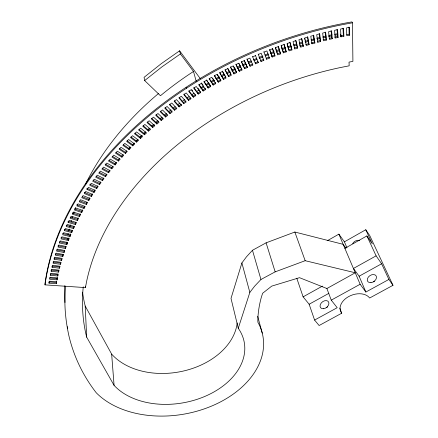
<?xml version="1.0" encoding="UTF-8"?>
<svg xmlns="http://www.w3.org/2000/svg" width="438" height="438" viewBox="0 0 438 438"><rect width="100%" height="100%" fill="white"/><g stroke="black" fill="none" stroke-linecap="round" stroke-linejoin="round"><path stroke-width="0.66" d="M49.007 283.151L49.319 281.185L56.732 281.776L56.42 283.698L49.007 283.151L49.007 281.946L56.409 282.494L56.617 281.212M45.005 284.864L45.015 283.654A316.181 223.123 -21.1 0 1 351.895 21.9L352.48 22.814L352.908 61.386L349.026 62.108L349.174 65.815L340.058 67.616A277.057 194.149 -20.9 0 0 86.784 280.654L85.421 287.607L45.005 284.864A316.685 223.205 -21.1 0 1 352.48 22.814M65.552 286.069C63.899 302.762 65.311 319.641 68.952 335.99A290.224 206.462 -21.2 0 0 96.218 392.738A91.378 63.121 -9.8 0 0 213.196 405.391A91.378 63.121 -9.8 0 0 257.862 322.165L257.829 319.948A163.16 109.735 -23.3 0 1 261.371 297.172L262.619 293.279L271.724 286.118L299.493 277.676L326.885 288.522L331.254 300.145L337.194 307.706L314.594 320.063L309.14 304.235L303.107 296.849L296.783 278.245M65.7 247.486L65.897 246.183M66.707 242.083L66.291 243.583M67.145 239.542L67.364 238.277M57.071 279.855L57.427 277.927L50.003 277.238L49.647 279.214L57.071 279.855L57.296 277.369M50.375 275.25L50.775 273.263L58.205 274.057L57.805 275.995L50.375 275.25L50.375 274.051L57.794 274.79L57.805 275.995M51.191 271.27L51.635 269.277L59.075 270.164L58.626 272.113L51.191 271.27L51.191 270.071L58.615 270.914L58.626 272.113M52.1 267.273L52.587 265.269L60.028 266.26L59.541 268.215L52.1 267.273L52.095 266.074L59.524 267.021L59.541 268.215M60.537 264.3L61.068 262.335L53.628 261.245L53.097 263.26L60.537 264.3L60.521 263.107L53.091 262.061M54.186 259.225L54.761 257.205L62.201 258.398L61.621 260.369L54.186 259.225L54.175 258.031L61.605 259.181L61.621 260.369M345.954 248.171L343.157 244.333L294.845 232.03L266.09 242.838L252.474 250.279L246.484 256.799L241.891 262.959L231.007 298.393L238.261 328.276A70.863 48.842 -9.9 0 1 207.338 395.322A70.863 48.842 -9.9 0 1 114.077 385.358L86.675 337.14L85.788 333.488A272.737 193.541 -21.1 0 1 83.253 286.83M62.798 256.427L63.422 254.451L55.987 253.148L55.363 255.179L62.798 256.427L63.088 254.254M238.261 328.276L249.841 292.398L254.664 286.134L260.949 279.488L275.168 271.856L305.166 260.698L355.278 272.775L326.885 288.522M64.063 252.469L64.731 250.487L57.307 249.08L56.639 251.116L64.063 252.469L64.375 250.295M65.421 248.499L66.133 246.512L58.719 245.001L58.002 247.043L65.421 248.499L65.749 246.326M59.458 242.953L60.225 240.905L67.622 242.532L66.866 244.524L59.458 242.953L59.442 241.776M66.866 244.524L67.217 242.345M68.405 240.533L69.204 238.535L61.824 236.81L61.013 238.858L68.405 240.533L68.372 239.356L68.974 237.861M70.031 236.536L70.879 234.538L63.515 232.698L62.656 234.752L70.031 236.536L69.998 235.365L70.633 233.865M64.397 230.64L65.3 228.581L72.648 230.536L71.75 232.534L64.397 230.64L64.37 229.474L71.712 231.368L71.75 232.534M71.712 231.368L72.16 230.366M73.562 228.526L74.504 226.523L67.184 224.464L66.231 226.523L73.562 228.526L73.989 226.358M68.158 222.4L69.16 220.341L76.453 222.509L75.467 224.519L68.158 222.4L68.131 221.239M75.467 224.519L75.424 223.353L75.916 222.351M77.466 220.506L78.495 218.496L71.235 216.213L70.184 218.277L77.466 220.506L77.416 219.345L78.188 217.839M79.552 216.487L80.63 214.483L73.403 212.085L72.308 214.149L79.552 216.487L79.502 215.332L80.307 213.826M81.736 212.474L82.859 210.47L75.664 207.957L74.52 210.021L81.736 212.474L81.676 211.324L82.519 209.818M84.008 208.466L85.18 206.457L78.024 203.834L76.831 205.898L84.008 208.466L83.948 207.311L84.534 206.314M86.374 204.458L87.595 202.455L80.477 199.717L79.24 201.776L86.374 204.458L86.308 203.309L86.916 202.307M88.832 200.451L90.097 198.452L83.028 195.6L81.742 197.658L88.832 200.451L88.766 199.306L89.713 197.812M91.383 196.454L92.697 194.461L85.673 191.494L84.342 193.547L91.383 196.454L91.312 195.315L92.292 193.82M87.036 189.44L88.416 187.393L95.385 190.475L94.028 192.468L87.036 189.44L86.965 188.307M94.028 192.468L93.951 191.335L94.964 189.84M96.765 188.488L98.167 186.506L91.252 183.303L89.823 185.351L96.765 188.488L96.683 187.36L97.734 185.871M99.596 184.524L101.041 182.547L94.186 179.23L92.708 181.266L99.596 184.524L99.503 183.396L100.587 181.912M102.514 180.571L104.009 178.6L97.209 175.167L95.687 177.198L102.514 180.571L102.421 179.443L103.538 177.97M105.525 176.629L107.064 174.669L100.329 171.121L98.758 173.141L105.525 176.629L105.427 175.512L106.576 174.039M108.624 172.709L110.212 170.754L103.543 167.092L101.923 169.101L108.624 172.709L108.52 171.592L109.708 170.13M111.816 168.805L113.447 166.862L106.85 163.078L105.186 165.082L111.816 168.805L111.706 167.694L112.927 166.237M115.101 164.923L116.776 162.985L110.25 159.093L108.536 161.08L115.101 164.923L114.98 163.812L116.234 162.361M118.474 161.058L120.187 159.136L113.743 155.123L111.986 157.105L118.474 161.058L118.348 159.952L119.634 158.512M121.928 157.22L123.691 155.309L117.324 151.181L115.522 153.147L121.928 157.22L121.797 156.12L123.116 154.691M125.476 153.404L119.147 149.221L120.998 147.267L127.283 151.51L125.476 153.404L125.339 152.309L126.692 150.886M129.111 149.621L122.87 145.317L124.759 143.379L130.962 147.737L129.111 149.621L128.969 148.526L130.349 147.113M132.834 145.859L126.675 141.447L128.613 139.519L134.723 143.993L132.834 145.859L132.681 144.77L134.099 143.374M136.64 142.131L130.573 137.603L132.555 135.692L138.572 140.28L136.64 142.131L136.481 141.047L137.926 139.662M140.527 138.435L134.554 133.793L136.579 131.898L142.503 136.601L140.527 138.435L140.363 137.357L142.334 135.523M144.502 134.773L138.627 130.015L140.691 128.142L146.516 132.955L144.502 134.773L144.326 133.7L145.838 132.336M148.559 131.148L142.783 126.281L144.89 124.425L150.617 129.347L148.559 131.148L148.373 130.075L149.916 128.728M152.692 127.557L147.02 122.58L149.172 120.74L154.789 125.777L152.692 127.557L152.501 126.489L154.598 124.715M156.908 124.009L151.34 118.917L153.535 117.105L159.049 122.246L156.908 124.009L156.711 122.947L158.419 121.54M161.206 120.499L155.747 115.298L157.976 113.508L163.379 118.758L161.206 120.499L160.998 119.437L162.733 118.052M144.66 80.565L161.967 66.844L180.412 53.929L179.596 50.803L161.277 63.663L144.075 77.323L144.66 80.565L160.45 95.736A279.647 204.316 -21.5 0 1 193.492 71.471L180.412 53.929M165.575 117.028L160.231 111.723L162.498 109.954L167.792 115.314L165.575 117.028L165.361 115.977L167.13 114.608M170.026 113.606L164.792 108.197L167.102 106.45L172.276 111.914L170.026 113.606L169.802 112.561L172.046 110.869M174.543 110.234L169.429 104.715L171.778 102.99L176.832 108.564L174.543 110.234L174.313 109.188L176.136 107.852M179.142 106.905L178.896 105.865L181.217 104.222L181.463 105.257L179.142 106.905L174.143 101.282L176.53 99.585L181.463 105.257M183.807 103.625L178.934 97.898L181.354 96.229L186.166 102.005L183.807 103.625L183.555 102.591L185.909 100.97M188.543 100.401L188.28 99.366L190.667 97.773L190.935 98.802L188.543 100.401L183.796 94.57L186.254 92.927L190.935 98.802M193.344 97.225L193.07 96.196L195.496 94.63L195.77 95.659L193.344 97.225L188.729 91.296L191.22 89.681L195.77 95.659M198.211 94.104L197.932 93.08L200.385 91.542L200.67 92.566L198.211 94.104L193.727 88.076L196.251 86.489L200.67 92.566M203.144 91.038L202.854 90.02L205.34 88.514L205.636 89.527L203.144 91.038L198.792 84.917L201.349 83.357L205.636 89.527M210.355 85.541L210.662 86.554L208.138 88.033L207.842 87.02L210.355 85.541L208.472 82.694M213.196 85.087L212.884 84.074L215.43 82.629L215.748 83.636L213.196 85.087L209.118 78.774L211.74 77.28L215.748 83.636M327.602 240.566L338.886 234.144L344.41 241.831L346.967 247.82M344.41 241.831L365.768 229.747L369.732 235.545L392.995 285.302L369.65 298.01A16.075 11.049 -20.4 0 0 348.768 296.515A16.075 11.049 -20.4 0 0 341.728 313.208L319.105 325.522L314.594 320.063M392.995 285.302L388.9 279.433L365.867 292.031L360.14 284.251L344.87 248.368L366.896 235.923L372.322 243.813L365.768 229.747M388.9 279.433L381.613 263.78L376.116 255.852L353.45 268.456L359.116 276.219L365.867 292.031M303.107 296.849L322.434 286.102M359.116 276.219L381.613 263.78M309.14 304.235L328.85 293.345M220.566 79.776L220.889 80.784L218.31 82.202L217.993 81.194L220.566 79.776L219.86 78.605M331.254 300.145L360.14 284.251M223.479 79.377L219.69 72.883L222.367 71.454L226.085 77.991L223.479 79.377L223.15 78.375L225.751 76.989L222.373 71.055M228.702 76.617L225.055 70.036L227.76 68.64L231.335 75.265L228.702 76.617L228.362 75.621L230.99 74.268L227.749 68.251M236.285 71.613L236.64 72.604L233.98 73.923L233.629 72.932L236.285 71.613L233.481 66.127M241.623 69.023L241.99 70.009L239.307 71.301L238.945 70.31L241.623 69.023L238.896 63.373M247.01 66.505L247.388 67.485L244.683 68.739L244.311 67.753L247.01 66.505L244.152 60.214M250.098 66.253L249.72 65.267L252.441 64.052L252.825 65.032L250.098 66.253L247.054 59.344L249.857 58.09L252.825 65.032M252.671 56.852L255.496 55.631M252.523 56.458L255.562 63.833L258.31 62.65L255.338 55.243M258.332 54.432L261.179 53.25L263.835 60.345L261.064 61.49L260.665 60.515L263.424 59.371L263.835 60.345M264.032 52.089L266.895 50.945L269.392 58.106L266.605 59.218L266.195 58.243L268.97 57.137L269.392 58.106M271.757 56.048L274.555 54.98L274.987 55.949L272.184 57.017L269.545 49.461M280.61 53.863L278.437 46.57L275.54 47.633L277.796 54.898L280.61 53.863L280.172 52.899L277.358 53.934L275.294 47.282M282.992 51.892L285.817 50.901L286.271 51.859L283.435 52.85L281.07 45.18M291.954 49.932L290.104 42.513L287.18 43.499L289.107 50.885L291.954 49.932L291.489 48.974L288.647 49.927L287.043 43.778M294.331 48.043L297.183 47.129L297.659 48.081L294.801 48.996L293.038 41.55L295.978 40.608L297.659 48.081M303.392 46.313L301.875 38.79L298.924 39.688L300.523 47.189L303.392 46.313L302.904 45.366L300.041 46.236L299.773 44.988M305.768 44.512L308.642 43.68L309.14 44.627L306.261 45.459L304.832 37.909L307.788 37.049L309.14 44.627M314.906 43.023L314.396 42.081L311.517 42.869L312.02 43.816L314.906 43.023L313.723 35.401L310.756 36.217L312.02 43.816M320.687 41.5L320.167 40.559L317.276 41.309L317.791 42.251L320.687 41.5L319.669 33.835L316.696 34.607L317.791 42.251M323.052 39.831L325.943 39.124L326.474 40.066L323.578 40.772L322.647 33.08L325.631 32.352L326.474 40.066M329.42 38.309L331.736 37.772L332.278 38.708L329.376 39.376L328.615 31.645L331.599 30.961L332.278 38.708M334.632 37.131L337.528 36.507L338.081 37.444L335.18 38.068L334.588 30.299L337.572 29.658L338.081 37.444M343.896 36.255L343.332 35.325L340.43 35.905L340.988 36.841L343.896 36.255L343.551 28.437L340.561 29.039L340.988 36.841M331.955 34.816L330.624 35.078A287.7 205.855 -21.2 0 0 328.719 35.483M334.616 34.295L337.276 33.77M335.141 35.188L337.808 34.668M346.808 34.662L349.13 34.23L349.705 35.16L346.797 35.697L346.546 27.862L349.535 27.315L349.705 35.16M49.647 278.01L57.055 278.65M55.352 253.985L62.776 255.239M56.622 249.928L64.041 251.286M57.986 245.855L65.393 247.317M60.061 241.907L66.839 243.342M60.992 237.681L68.372 239.356M62.634 233.58L69.998 235.365M66.204 225.356L73.524 227.36M68.739 221.414L75.424 223.353M70.151 217.117L77.416 219.345M72.265 212.994L79.502 215.332M74.476 208.866L81.676 211.324M76.787 204.749L83.948 207.311M79.782 200.85L86.308 203.309M82.273 196.744L88.766 199.306M84.277 192.408L91.312 195.315M87.551 188.559L93.951 191.335M89.752 184.217L96.683 187.36M93.201 180.407L99.503 183.396M96.168 176.355L102.421 179.443M99.234 172.315L105.427 175.512M102.388 168.285L108.52 171.592M105.082 163.971L111.706 167.694M108.974 160.297L114.98 163.812M112.413 156.333L118.348 159.952M115.933 152.391L121.797 156.12M119.547 148.477L125.339 152.309M123.253 144.584L128.969 148.526M127.047 140.729L132.681 144.77M130.929 136.897L136.481 141.047M134.893 133.103L140.363 137.357M138.95 129.341L144.326 133.7M143.089 125.618L148.373 130.075M147.31 121.928L152.501 126.489M151.614 118.282L156.711 122.947M155.999 114.679L160.998 119.437M160.505 111.159L165.361 115.977M165.049 107.644L169.802 112.561M169.67 104.173L174.313 109.188M174.362 100.756L178.896 105.865M179.131 97.389L183.555 102.591M183.971 94.071L188.28 99.366M188.882 90.808L193.07 96.196M191.778 89.746L192.605 90.83M179.596 50.803L200.369 78.709M193.859 87.605L197.932 93.08M197.981 88.23L199.586 90.442M198.907 84.457L202.854 90.02M201.453 82.908L203.008 85.147M204.015 81.369L207.842 87.02M208.138 88.033L203.927 81.813L206.512 80.285L210.662 86.554M206.594 79.847L207.721 81.556M209.183 78.342L212.884 84.074M212.884 78.588L214.341 80.893M214.417 75.38L217.993 81.194M218.31 82.202L214.374 75.796L217.024 74.334L220.889 80.784M217.407 74.504L219.159 77.433M219.706 72.478L223.15 78.375M225.055 69.642L228.362 75.621M82.536 292.146A261.606 191.422 -21.5 0 0 84.348 302.434L85.202 306.053L111.657 354.123L114.077 385.358M230.454 66.877L233.629 72.932M233.98 73.923L230.481 67.26L233.213 65.897L236.64 72.604M235.907 64.178L238.945 70.31M239.307 71.301L235.956 64.55L238.715 63.22L241.99 70.009M241.382 61.501L244.311 67.753M244.683 68.739L241.48 61.911L244.262 60.619L247.388 67.485M366.896 235.923L376.116 255.852M246.928 58.944L249.72 65.267M344.87 248.368L338.886 234.144M258.31 62.65L257.911 61.676L255.168 62.853L255.562 63.833M258.157 54.049L261.064 61.49M339.779 308.122L341.728 313.208M263.835 51.717L266.605 59.218M294.845 232.03L305.166 260.698M272.184 57.017L269.77 49.822L272.65 48.717L274.987 55.949M272.414 48.361L274.555 54.98M340.474 34.142L341.054 35.982M266.09 242.838L275.168 271.856M278.179 46.22L280.172 52.899M252.474 250.279L260.949 279.488M283.435 52.85L281.344 45.525L284.257 44.501L286.271 51.859M193.492 71.471L196.224 81.353M283.972 44.161L285.817 50.901M257.681 316.307L262.252 333.121M241.891 262.959L249.841 292.398M186.139 87.282L186.396 88.306M289.797 42.185L291.489 48.974M295.645 40.285L297.183 47.129M301.514 38.473L302.904 45.366M304.574 38.226L304.815 39.486M305.051 40.739L305.291 41.999M307.405 36.743L308.642 43.68M313.312 35.1L314.396 42.081M319.231 33.54L320.167 40.559M325.166 32.067L325.943 39.124M331.112 30.676L331.736 37.772M337.063 29.379L337.528 36.507M85.372 286.184L85.421 287.607M85.202 306.053L86.675 337.14M343.014 28.169L343.332 35.325M348.971 27.046L349.13 34.23M67.616 326.693L67.666 328.724M64.632 285.762L64.977 302.532M56.409 282.494L56.42 283.698M237.215 322.959A68.169 48.547 -9.6 0 1 184.94 370.668A68.169 48.547 -9.6 0 1 111.657 354.123M128.86 148.75A288.144 205.931 -21.2 0 1 130.174 147.31M132.391 144.923A288.144 205.931 -21.2 0 1 134.192 143.018M136.021 141.124A288.144 205.931 -21.2 0 1 137.866 139.24M139.733 137.357A288.144 205.931 -21.2 0 1 141.627 135.49M144.02 133.163A288.144 205.931 -21.2 0 1 145.476 131.772M147.436 129.933A288.144 205.931 -21.2 0 1 148.915 128.553M151.915 125.816A288.144 205.931 -21.2 0 1 153.437 124.458M155.479 122.656A288.144 205.931 -21.2 0 1 157.965 120.499M159.925 118.829A288.144 205.931 -21.2 0 1 161.901 117.165M164.392 115.106A288.144 205.931 -21.2 0 1 166.413 113.464M168.444 111.838A288.144 205.931 -21.2 0 1 171.012 109.818M173.087 108.213A288.144 205.931 -21.2 0 1 175.178 106.62M177.812 104.644A288.144 205.931 -21.2 0 1 179.941 103.078M182.088 101.523A288.144 205.931 -21.2 0 1 184.792 99.59M186.971 98.063A288.144 205.931 -21.2 0 1 189.167 96.546M191.384 95.041A288.144 205.931 -21.2 0 1 194.171 93.174M196.416 91.701A288.144 205.931 -21.2 0 1 198.682 90.233M200.96 88.783A288.144 205.931 -21.2 0 1 203.823 86.987M206.714 85.213A288.144 205.931 -21.2 0 1 209.041 83.811M211.384 82.421A288.144 205.931 -21.2 0 1 214.33 80.707M217.297 79.01A288.144 205.931 -21.2 0 1 219.547 77.75M221.809 76.502A288.144 205.931 -21.2 0 1 224.645 74.964M226.928 73.743A288.144 205.931 -21.2 0 1 230.377 71.942M232.107 71.055A288.144 205.931 -21.2 0 1 235.589 69.297M237.341 68.432A288.144 205.931 -21.2 0 1 240.856 66.724M242.619 65.881A288.144 205.931 -21.2 0 1 246.167 64.222M248.543 63.132A288.144 205.931 -21.2 0 1 251.527 61.796M253.92 60.74A288.144 205.931 -21.2 0 1 256.925 59.442M259.34 58.424A288.144 205.931 -21.2 0 1 262.975 56.918M265.412 55.938A288.144 205.931 -21.2 0 1 268.461 54.728M270.908 53.781A288.144 205.931 -21.2 0 1 273.98 52.62M276.444 51.706A288.144 205.931 -21.2 0 1 279.532 50.589M282.006 49.713A288.144 205.931 -21.2 0 1 285.116 48.64M288.226 47.594A288.144 205.931 -21.2 0 1 291.347 46.576M293.849 45.776A288.144 205.931 -21.2 0 1 296.98 44.802M299.493 44.041A288.144 205.931 -21.2 0 1 302.642 43.116M305.79 42.212A288.144 205.931 -21.2 0 1 308.314 41.511M311.473 40.657A288.144 205.931 -21.2 0 1 314.008 39.995M317.172 39.19A288.144 205.931 -21.2 0 1 319.713 38.566M322.883 37.81A288.144 205.931 -21.2 0 1 326.058 37.082M328.604 36.518A288.144 205.931 -21.2 0 1 331.144 35.971M200.681 87.808A287.7 205.855 -21.2 0 1 203.544 86.012M205.849 84.594A287.7 205.855 -21.2 0 1 208.751 82.842M211.089 81.452A287.7 205.855 -21.2 0 1 213.443 80.077M215.808 78.72A287.7 205.855 -21.2 0 1 219.235 76.787M221.491 75.544A287.7 205.855 -21.2 0 1 223.758 74.307M226.605 72.785A287.7 205.855 -21.2 0 1 229.468 71.284M231.773 70.096A287.7 205.855 -21.2 0 1 235.25 68.344M236.996 67.479A287.7 205.855 -21.2 0 1 240.506 65.777M242.269 64.933A287.7 205.855 -21.2 0 1 245.806 63.28M248.176 62.191A287.7 205.855 -21.2 0 1 251.155 60.855M253.547 59.803A287.7 205.855 -21.2 0 1 256.548 58.506M258.957 57.487A287.7 205.855 -21.2 0 1 262.581 55.987M265.012 55.007A287.7 205.855 -21.2 0 1 268.056 53.803M270.503 52.856A287.7 205.855 -21.2 0 1 274.183 51.465M276.028 50.781A287.7 205.855 -21.2 0 1 279.11 49.669M281.579 48.793A287.7 205.855 -21.2 0 1 285.302 47.512M287.788 46.68A287.7 205.855 -21.2 0 1 290.903 45.656M293.4 44.862A287.7 205.855 -21.2 0 1 296.526 43.888M299.658 42.94A287.7 205.855 -21.2 0 1 302.171 42.201M305.319 41.303A287.7 205.855 -21.2 0 1 308.467 40.433M310.991 39.754A287.7 205.855 -21.2 0 1 314.15 38.927M316.679 38.287A287.7 205.855 -21.2 0 1 319.844 37.509M323.014 36.765A287.7 205.855 -21.2 0 1 326.184 36.042M67.95 235.053A278.201 204.015 -21.6 0 1 68.218 233.733M68.788 231.083A278.201 204.015 -21.6 0 1 69.242 229.09M69.834 226.649A278.201 204.015 -21.6 0 1 70.294 224.814M71.109 221.754A278.201 204.015 -21.6 0 1 71.454 220.528M72.166 218.069A278.201 204.015 -21.6 0 1 72.533 216.843M73.496 213.76A278.201 204.015 -21.6 0 1 74.099 211.91M75.15 208.822A278.201 204.015 -21.6 0 1 75.588 207.585M85.284 184.633A278.201 204.015 -21.6 0 1 158.759 93.299M373.483 281.842A5.004 3.564 -33.6 0 1 374.561 281.114M326.606 307.564A4.9 3.488 -37.8 0 1 327.657 306.846M352.7 243.594A4.807 3.225 -34 0 1 359.516 240.517M370.953 282.652A5.037 3.559 -33.8 0 0 376.269 276.17A5.037 3.559 -33.8 0 0 368.407 276.991A5.037 3.559 -33.8 0 0 370.953 282.652M323.419 308.741A4.938 3.477 -37.9 0 0 328.746 302.302A4.938 3.477 -37.9 0 0 321.273 302.959A4.938 3.477 -37.9 0 0 323.419 308.741"/></g></svg>
